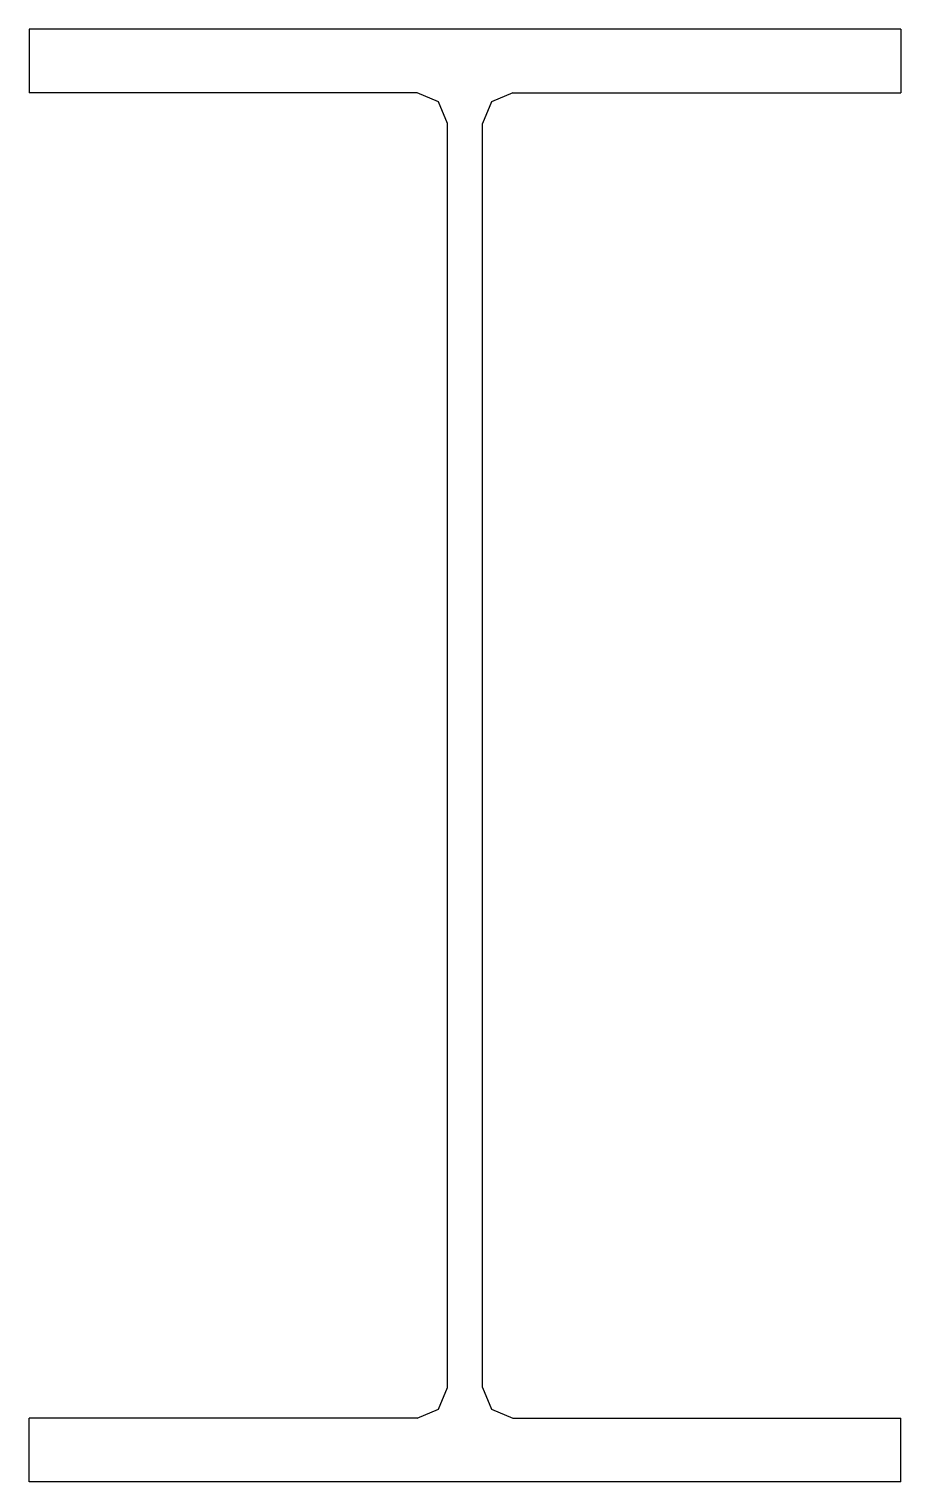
# Model space of a CAD drawing. Extents: x -150 to 150, y -250 to 250.
import ezdxf

# ---------------------------------------------------------------- set-up
doc = ezdxf.new("R2010")
doc.units = 0
doc.layers.get('0').update_dxf_attribs({"linetype": 'CONTINUOUS'})

msp = doc.modelspace()

# ---------------------------------------------------------------- linework, layer by layer
for p, q in [((150, 250), (-150, 250)), ((-150, 250), (-150, 228)), ((150, 250), (150, 228)), ((-16.5, 228), (-150, 228)), ((-9.0754, 224.9246), (-16.5, 228)), ((16.5, 228), (9.0754, 224.9246)), ((16.5, 228), (150, 228)), ((-6, 217.5), (-9.0754, 224.9246)), ((9.0754, 224.9246), (6, 217.5)), ((-6, -217.5), (-6, 217.5)), ((6, -217.5), (6, 217.5)), ((-9.0754, -224.9246), (-6, -217.5)), ((6, -217.5), (9.0754, -224.9246)), ((-16.5, -228), (-9.0754, -224.9246)), ((9.0754, -224.9246), (16.5, -228)), ((-16.5, -228), (-150, -228)), ((-150, -250), (-150, -228)), ((16.5, -228), (150, -228)), ((150, -250), (150, -228)), ((150, -250), (-150, -250))]:
    msp.add_line(p, q)

doc.saveas('drawing.dxf')
